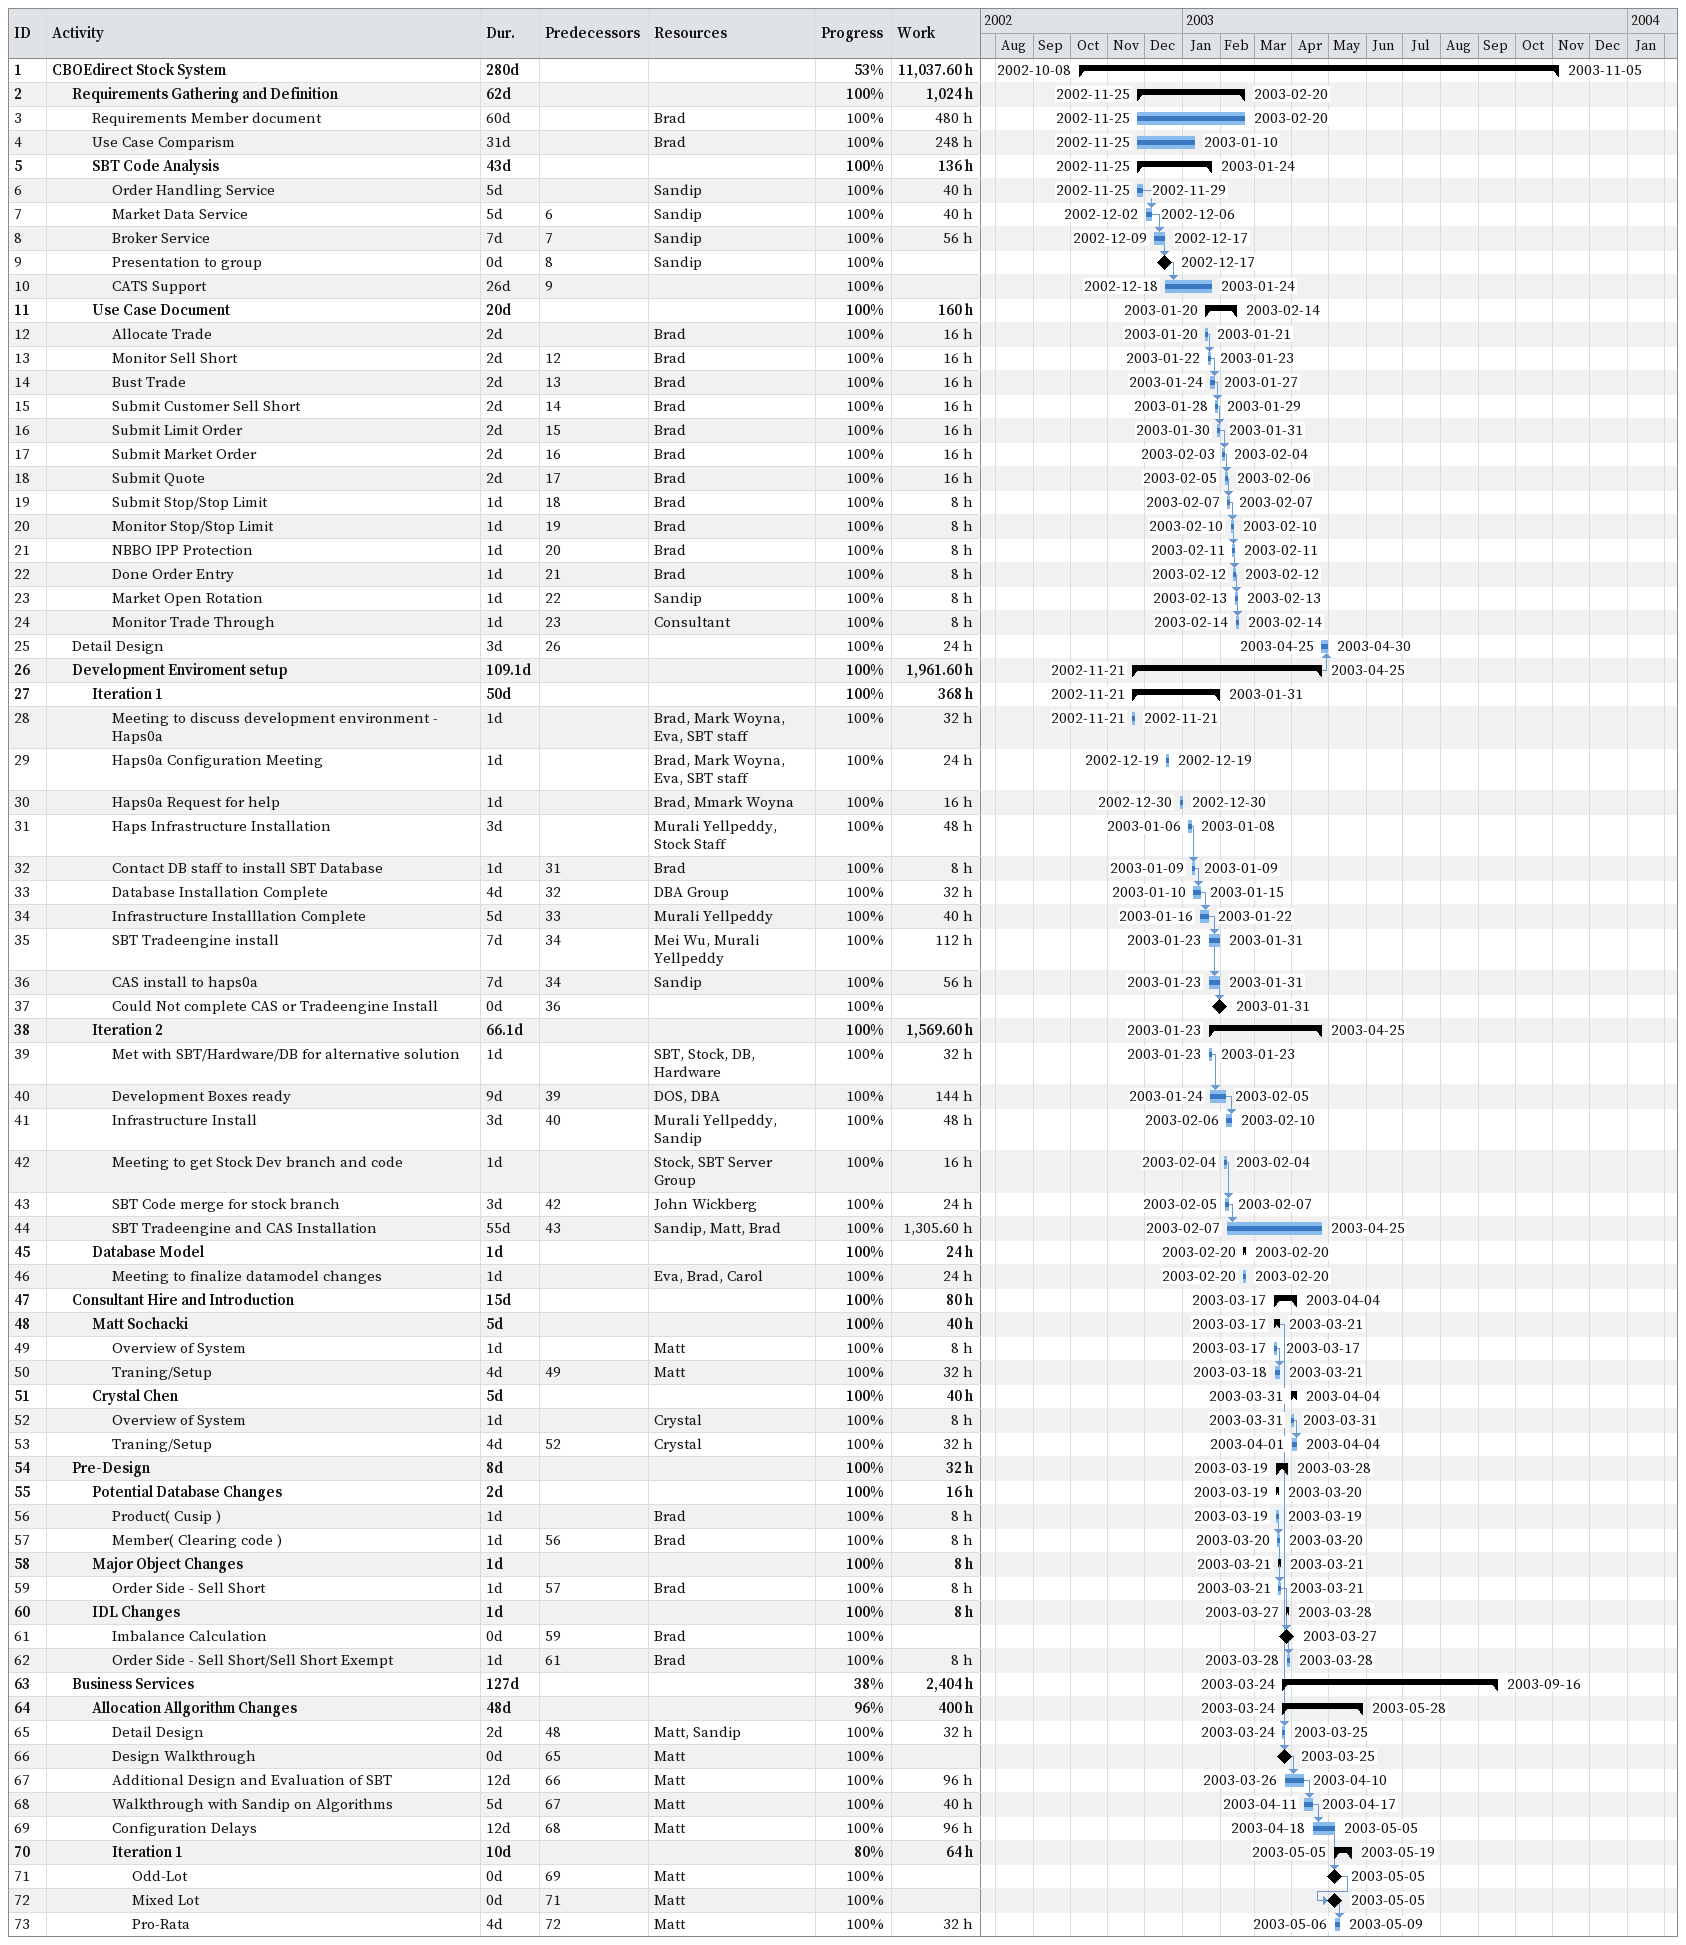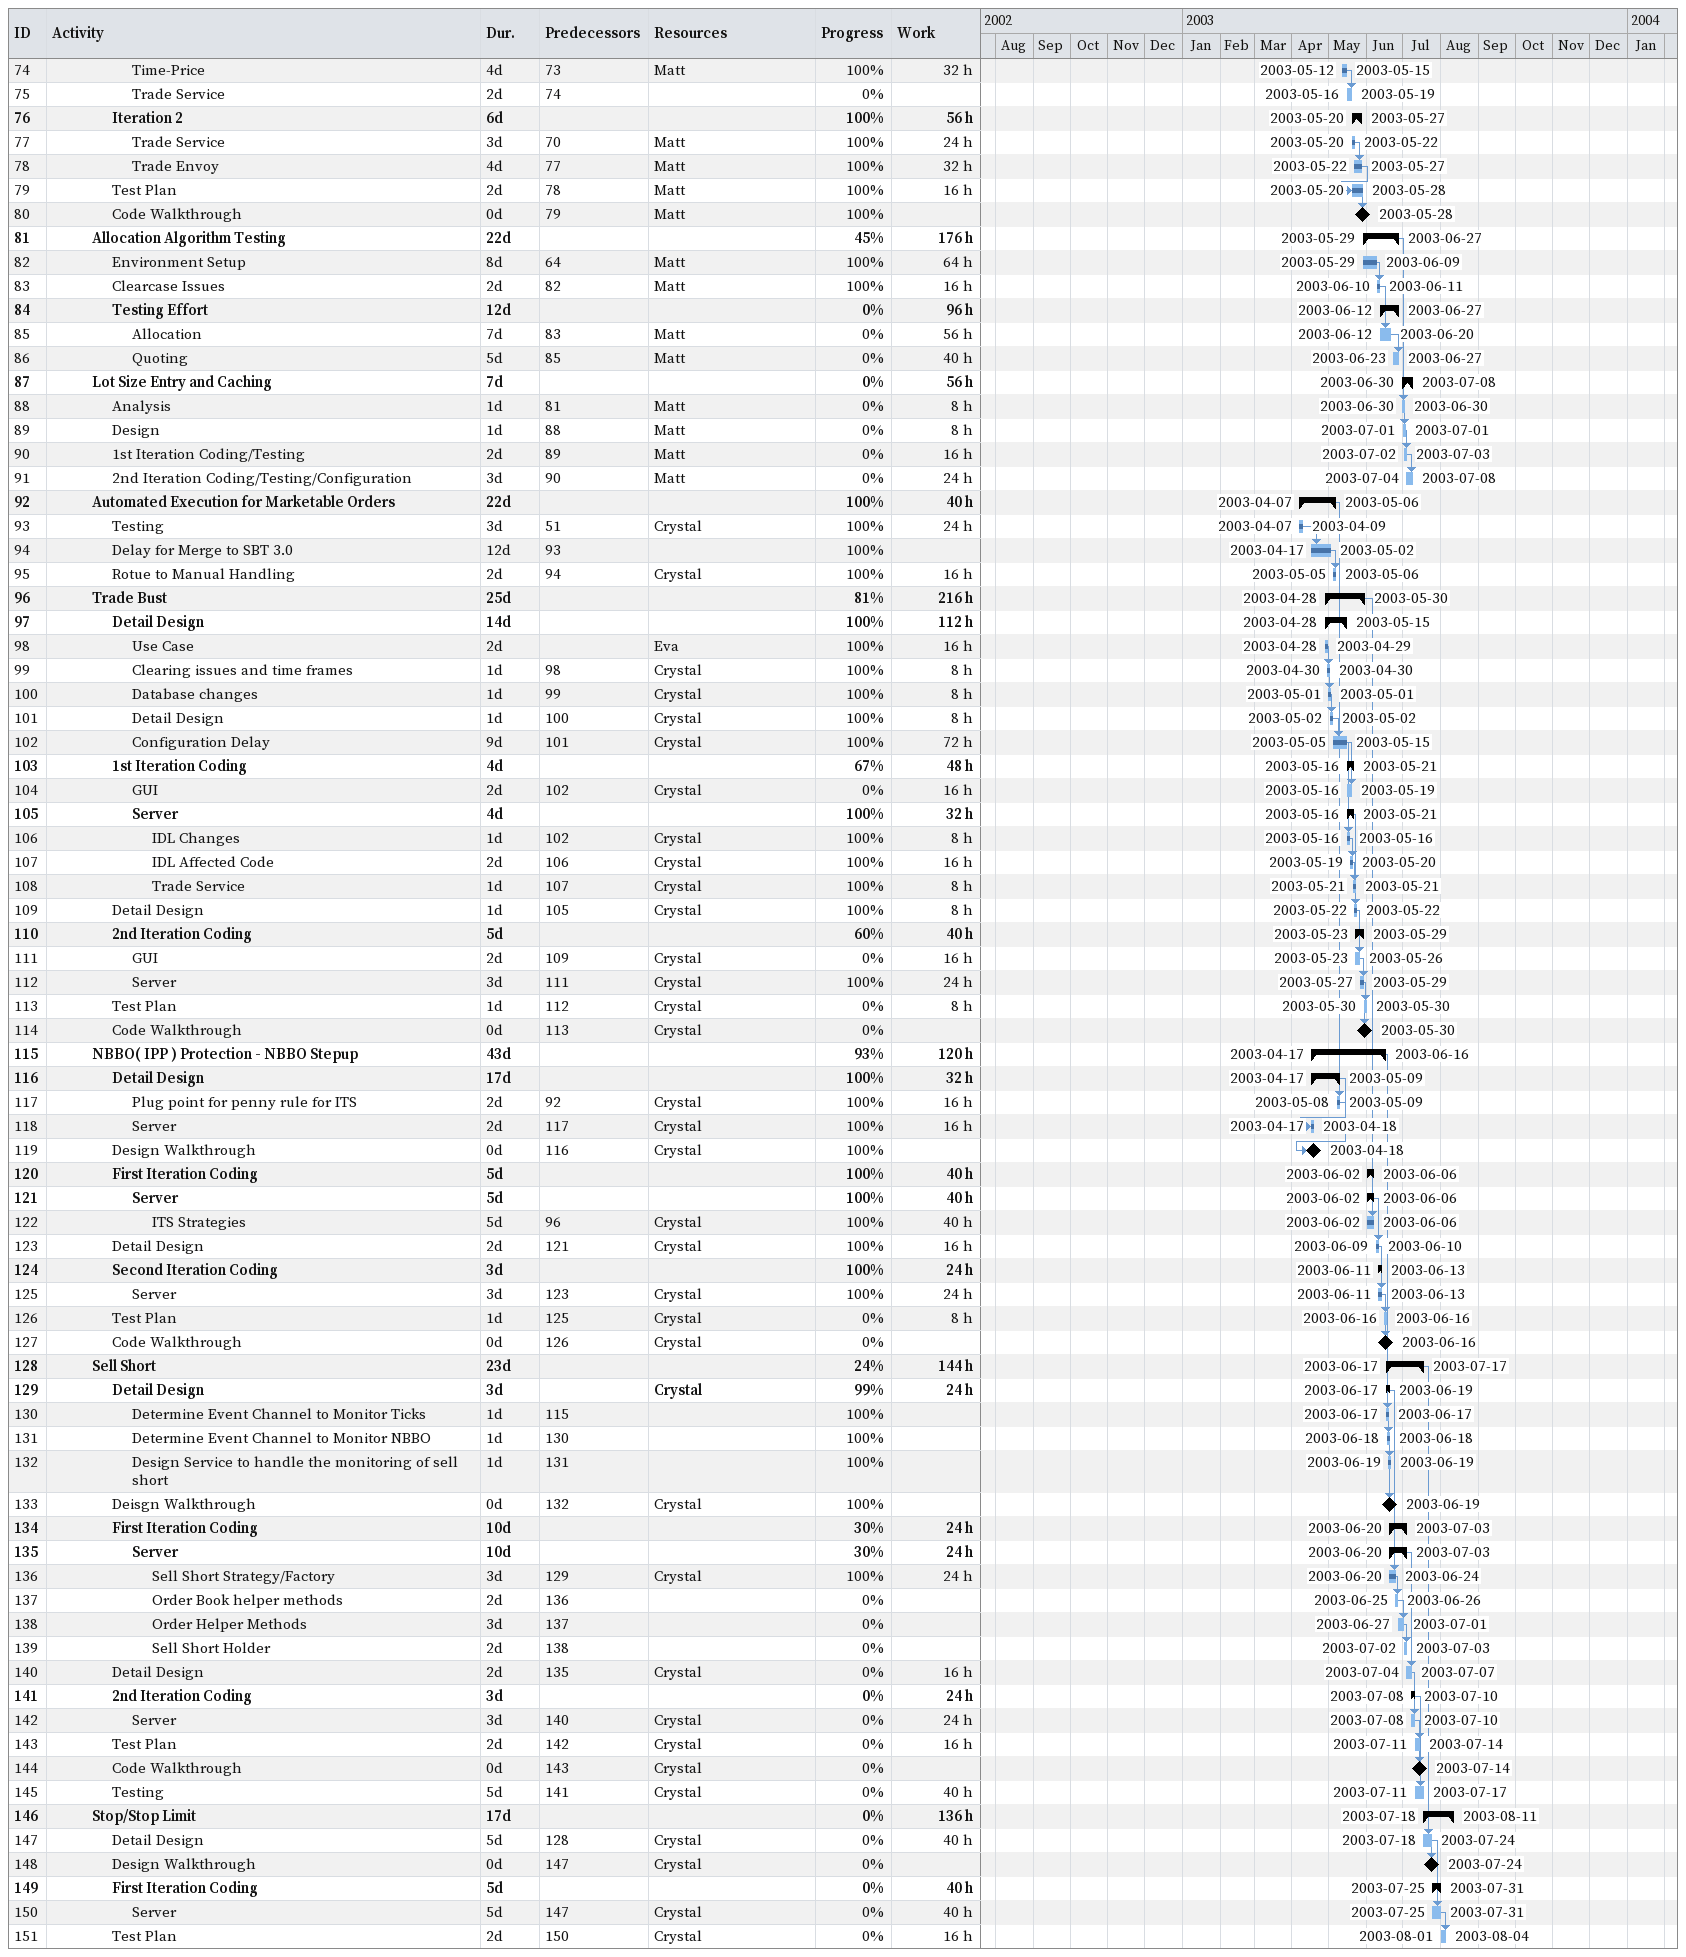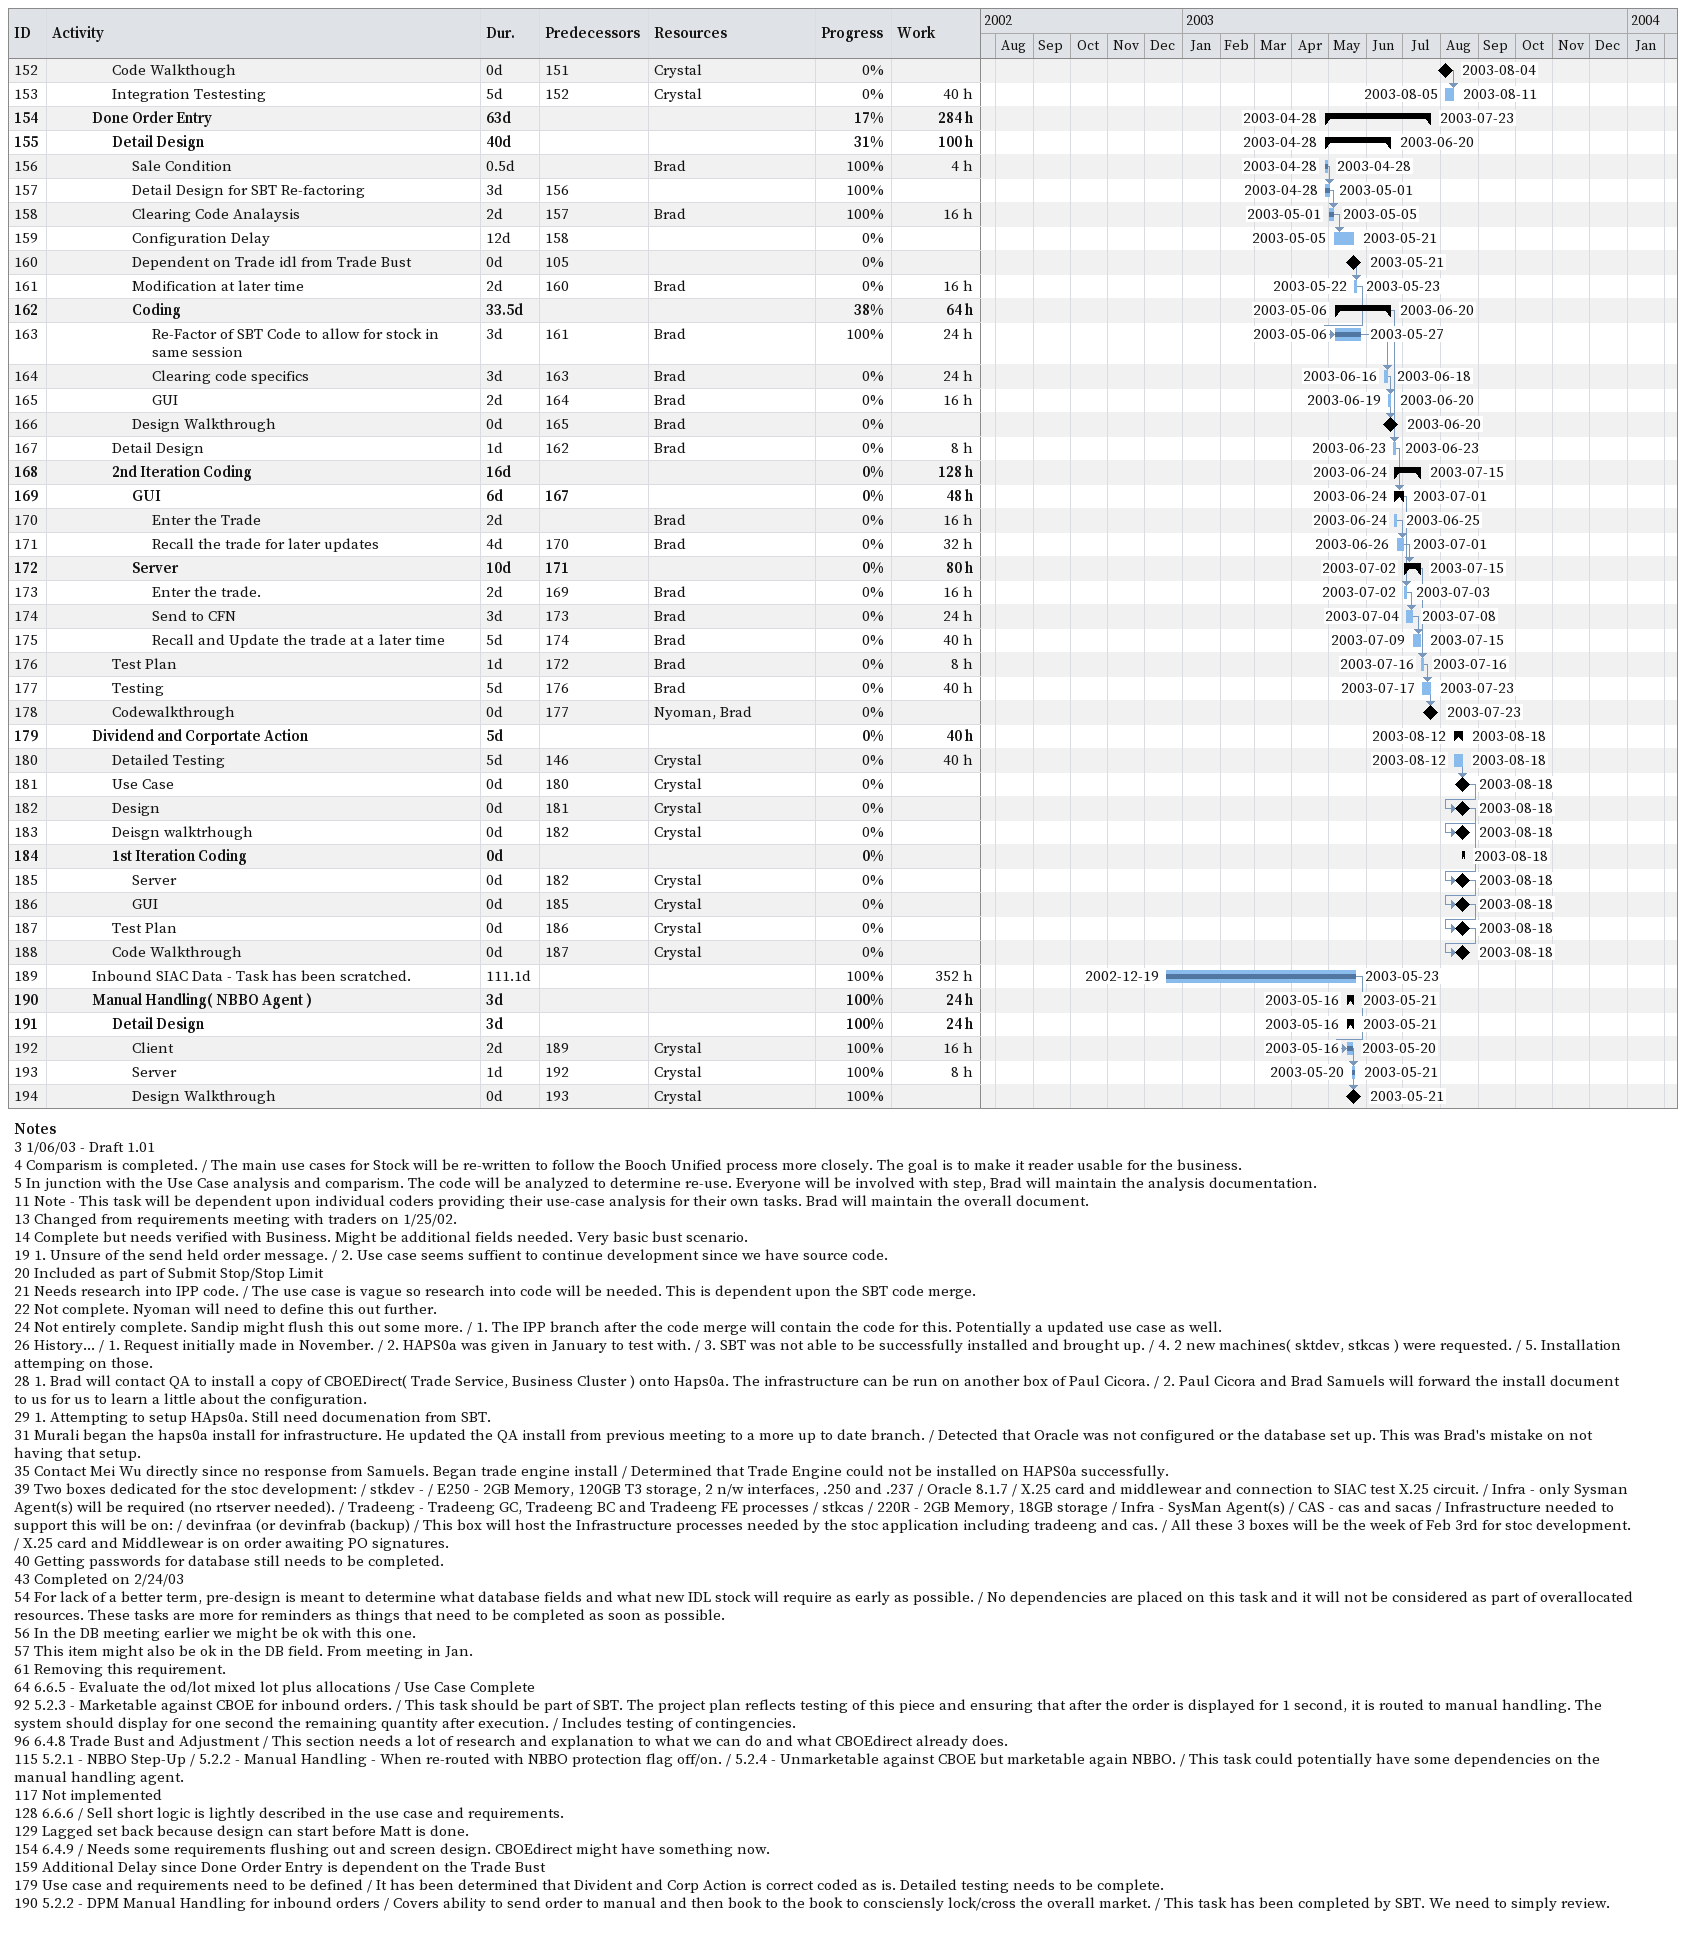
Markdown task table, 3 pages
| ID | Level | Task | Duration | Start | Finish | Predecessors | Resources | % complete | Work (h) |
|---|---|---|---|---|---|---|---|---|---|
| 1 | 1 | **CBOEdirect Stock System** | 280d | 2002-10-08 | 2003-11-05 |  |  | 53 | 11037.60 |
| 2 | 2 | **Requirements Gathering and Definition** | 62d | 2002-11-25 | 2003-02-20 |  |  | 100 | 1024 |
| 3 | 3 | Requirements Member document | 60d | 2002-11-25 | 2003-02-20 |  | Brad | 100 | 480 |
| 4 | 3 | Use Case Comparism | 31d | 2002-11-25 | 2003-01-10 |  | Brad | 100 | 248 |
| 5 | 3 | **SBT Code Analysis** | 43d | 2002-11-25 | 2003-01-24 |  |  | 100 | 136 |
| 6 | 4 | Order Handling Service | 5d | 2002-11-25 | 2002-11-29 |  | Sandip | 100 | 40 |
| 7 | 4 | Market Data Service | 5d | 2002-12-02 | 2002-12-06 | 6 | Sandip | 100 | 40 |
| 8 | 4 | Broker Service | 7d | 2002-12-09 | 2002-12-17 | 7 | Sandip | 100 | 56 |
| 9 | 4 | Presentation to group | 0d | 2002-12-17 | 2002-12-17 | 8 | Sandip | 100 |  |
| 10 | 4 | CATS Support | 26d | 2002-12-18 | 2003-01-24 | 9 |  | 100 |  |
| 11 | 3 | **Use Case Document** | 20d | 2003-01-20 | 2003-02-14 |  |  | 100 | 160 |
| 12 | 4 | Allocate Trade | 2d | 2003-01-20 | 2003-01-21 |  | Brad | 100 | 16 |
| 13 | 4 | Monitor Sell Short | 2d | 2003-01-22 | 2003-01-23 | 12 | Brad | 100 | 16 |
| 14 | 4 | Bust Trade | 2d | 2003-01-24 | 2003-01-27 | 13 | Brad | 100 | 16 |
| 15 | 4 | Submit Customer Sell Short | 2d | 2003-01-28 | 2003-01-29 | 14 | Brad | 100 | 16 |
| 16 | 4 | Submit Limit Order | 2d | 2003-01-30 | 2003-01-31 | 15 | Brad | 100 | 16 |
| 17 | 4 | Submit Market Order | 2d | 2003-02-03 | 2003-02-04 | 16 | Brad | 100 | 16 |
| 18 | 4 | Submit Quote | 2d | 2003-02-05 | 2003-02-06 | 17 | Brad | 100 | 16 |
| 19 | 4 | Submit Stop/Stop Limit | 1d | 2003-02-07 | 2003-02-07 | 18 | Brad | 100 | 8 |
| 20 | 4 | Monitor Stop/Stop Limit | 1d | 2003-02-10 | 2003-02-10 | 19 | Brad | 100 | 8 |
| 21 | 4 | NBBO IPP Protection | 1d | 2003-02-11 | 2003-02-11 | 20 | Brad | 100 | 8 |
| 22 | 4 | Done Order Entry | 1d | 2003-02-12 | 2003-02-12 | 21 | Brad | 100 | 8 |
| 23 | 4 | Market Open Rotation | 1d | 2003-02-13 | 2003-02-13 | 22 | Sandip | 100 | 8 |
| 24 | 4 | Monitor Trade Through | 1d | 2003-02-14 | 2003-02-14 | 23 | Consultant | 100 | 8 |
| 25 | 2 | Detail Design | 3d | 2003-04-25 | 2003-04-30 | 26 |  | 100 | 24 |
| 26 | 2 | **Development Enviroment setup** | 109.1d | 2002-11-21 | 2003-04-25 |  |  | 100 | 1961.60 |
| 27 | 3 | **Iteration 1** | 50d | 2002-11-21 | 2003-01-31 |  |  | 100 | 368 |
| 28 | 4 | Meeting to discuss development environment - Haps0a | 1d | 2002-11-21 | 2002-11-21 |  | Brad, Mark Woyna, Eva, SBT staff | 100 | 32 |
| 29 | 4 | Haps0a Configuration Meeting | 1d | 2002-12-19 | 2002-12-19 |  | Brad, Mark Woyna, Eva, SBT staff | 100 | 24 |
| 30 | 4 | Haps0a Request for help | 1d | 2002-12-30 | 2002-12-30 |  | Brad, Mmark Woyna | 100 | 16 |
| 31 | 4 | Haps Infrastructure Installation | 3d | 2003-01-06 | 2003-01-08 |  | Murali Yellpeddy, Stock Staff | 100 | 48 |
| 32 | 4 | Contact DB staff to install SBT Database | 1d | 2003-01-09 | 2003-01-09 | 31 | Brad | 100 | 8 |
| 33 | 4 | Database Installation Complete | 4d | 2003-01-10 | 2003-01-15 | 32 | DBA Group | 100 | 32 |
| 34 | 4 | Infrastructure Installlation Complete | 5d | 2003-01-16 | 2003-01-22 | 33 | Murali Yellpeddy | 100 | 40 |
| 35 | 4 | SBT Tradeengine install | 7d | 2003-01-23 | 2003-01-31 | 34 | Mei Wu, Murali Yellpeddy | 100 | 112 |
| 36 | 4 | CAS install to haps0a | 7d | 2003-01-23 | 2003-01-31 | 34 | Sandip | 100 | 56 |
| 37 | 4 | Could Not complete CAS or Tradeengine Install | 0d | 2003-01-31 | 2003-01-31 | 36 |  | 100 |  |
| 38 | 3 | **Iteration 2** | 66.1d | 2003-01-23 | 2003-04-25 |  |  | 100 | 1569.60 |
| 39 | 4 | Met with SBT/Hardware/DB for alternative solution | 1d | 2003-01-23 | 2003-01-23 |  | SBT, Stock, DB, Hardware | 100 | 32 |
| 40 | 4 | Development Boxes ready | 9d | 2003-01-24 | 2003-02-05 | 39 | DOS, DBA | 100 | 144 |
| 41 | 4 | Infrastructure Install | 3d | 2003-02-06 | 2003-02-10 | 40 | Murali Yellpeddy, Sandip | 100 | 48 |
| 42 | 4 | Meeting to get Stock Dev branch and code | 1d | 2003-02-04 | 2003-02-04 |  | Stock, SBT Server Group | 100 | 16 |
| 43 | 4 | SBT Code merge for stock branch | 3d | 2003-02-05 | 2003-02-07 | 42 | John Wickberg | 100 | 24 |
| 44 | 4 | SBT Tradeengine and CAS Installation | 55d | 2003-02-07 | 2003-04-25 | 43 | Sandip, Matt, Brad | 100 | 1305.60 |
| 45 | 3 | **Database Model** | 1d | 2003-02-20 | 2003-02-20 |  |  | 100 | 24 |
| 46 | 4 | Meeting to finalize datamodel changes | 1d | 2003-02-20 | 2003-02-20 |  | Eva, Brad, Carol | 100 | 24 |
| 47 | 2 | **Consultant Hire and Introduction** | 15d | 2003-03-17 | 2003-04-04 |  |  | 100 | 80 |
| 48 | 3 | **Matt Sochacki** | 5d | 2003-03-17 | 2003-03-21 |  |  | 100 | 40 |
| 49 | 4 | Overview of System | 1d | 2003-03-17 | 2003-03-17 |  | Matt | 100 | 8 |
| 50 | 4 | Traning/Setup | 4d | 2003-03-18 | 2003-03-21 | 49 | Matt | 100 | 32 |
| 51 | 3 | **Crystal Chen** | 5d | 2003-03-31 | 2003-04-04 |  |  | 100 | 40 |
| 52 | 4 | Overview of System | 1d | 2003-03-31 | 2003-03-31 |  | Crystal | 100 | 8 |
| 53 | 4 | Traning/Setup | 4d | 2003-04-01 | 2003-04-04 | 52 | Crystal | 100 | 32 |
| 54 | 2 | **Pre-Design** | 8d | 2003-03-19 | 2003-03-28 |  |  | 100 | 32 |
| 55 | 3 | **Potential Database Changes** | 2d | 2003-03-19 | 2003-03-20 |  |  | 100 | 16 |
| 56 | 4 | Product( Cusip ) | 1d | 2003-03-19 | 2003-03-19 |  | Brad | 100 | 8 |
| 57 | 4 | Member( Clearing code ) | 1d | 2003-03-20 | 2003-03-20 | 56 | Brad | 100 | 8 |
| 58 | 3 | **Major Object Changes** | 1d | 2003-03-21 | 2003-03-21 |  |  | 100 | 8 |
| 59 | 4 | Order Side - Sell Short | 1d | 2003-03-21 | 2003-03-21 | 57 | Brad | 100 | 8 |
| 60 | 3 | **IDL Changes** | 1d | 2003-03-27 | 2003-03-28 |  |  | 100 | 8 |
| 61 | 4 | Imbalance Calculation | 0d | 2003-03-27 | 2003-03-27 | 59 | Brad | 100 |  |
| 62 | 4 | Order Side - Sell Short/Sell Short Exempt | 1d | 2003-03-28 | 2003-03-28 | 61 | Brad | 100 | 8 |
| 63 | 2 | **Business Services** | 127d | 2003-03-24 | 2003-09-16 |  |  | 38 | 2404 |
| 64 | 3 | **Allocation Allgorithm Changes** | 48d | 2003-03-24 | 2003-05-28 |  |  | 96 | 400 |
| 65 | 4 | Detail Design | 2d | 2003-03-24 | 2003-03-25 | 48 | Matt, Sandip | 100 | 32 |
| 66 | 4 | Design Walkthrough | 0d | 2003-03-25 | 2003-03-25 | 65 | Matt | 100 |  |
| 67 | 4 | Additional Design and Evaluation of SBT | 12d | 2003-03-26 | 2003-04-10 | 66 | Matt | 100 | 96 |
| 68 | 4 | Walkthrough with Sandip on Algorithms | 5d | 2003-04-11 | 2003-04-17 | 67 | Matt | 100 | 40 |
| 69 | 4 | Configuration Delays | 12d | 2003-04-18 | 2003-05-05 | 68 | Matt | 100 | 96 |
| 70 | 4 | **Iteration 1** | 10d | 2003-05-05 | 2003-05-19 |  |  | 80 | 64 |
| 71 | 5 | Odd-Lot | 0d | 2003-05-05 | 2003-05-05 | 69 | Matt | 100 |  |
| 72 | 5 | Mixed Lot | 0d | 2003-05-05 | 2003-05-05 | 71 | Matt | 100 |  |
| 73 | 5 | Pro-Rata | 4d | 2003-05-06 | 2003-05-09 | 72 | Matt | 100 | 32 |
| 74 | 5 | Time-Price | 4d | 2003-05-12 | 2003-05-15 | 73 | Matt | 100 | 32 |
| 75 | 5 | Trade Service | 2d | 2003-05-16 | 2003-05-19 | 74 |  | 0 |  |
| 76 | 4 | **Iteration 2** | 6d | 2003-05-20 | 2003-05-27 |  |  | 100 | 56 |
| 77 | 5 | Trade Service | 3d | 2003-05-20 | 2003-05-22 | 70 | Matt | 100 | 24 |
| 78 | 5 | Trade Envoy | 4d | 2003-05-22 | 2003-05-27 | 77 | Matt | 100 | 32 |
| 79 | 4 | Test Plan | 2d | 2003-05-20 | 2003-05-28 | 78 | Matt | 100 | 16 |
| 80 | 4 | Code Walkthrough | 0d | 2003-05-28 | 2003-05-28 | 79 | Matt | 100 |  |
| 81 | 3 | **Allocation Algorithm Testing** | 22d | 2003-05-29 | 2003-06-27 |  |  | 45 | 176 |
| 82 | 4 | Environment Setup | 8d | 2003-05-29 | 2003-06-09 | 64 | Matt | 100 | 64 |
| 83 | 4 | Clearcase Issues | 2d | 2003-06-10 | 2003-06-11 | 82 | Matt | 100 | 16 |
| 84 | 4 | **Testing Effort** | 12d | 2003-06-12 | 2003-06-27 |  |  | 0 | 96 |
| 85 | 5 | Allocation | 7d | 2003-06-12 | 2003-06-20 | 83 | Matt | 0 | 56 |
| 86 | 5 | Quoting | 5d | 2003-06-23 | 2003-06-27 | 85 | Matt | 0 | 40 |
| 87 | 3 | **Lot Size Entry and Caching** | 7d | 2003-06-30 | 2003-07-08 |  |  | 0 | 56 |
| 88 | 4 | Analysis | 1d | 2003-06-30 | 2003-06-30 | 81 | Matt | 0 | 8 |
| 89 | 4 | Design | 1d | 2003-07-01 | 2003-07-01 | 88 | Matt | 0 | 8 |
| 90 | 4 | 1st Iteration Coding/Testing | 2d | 2003-07-02 | 2003-07-03 | 89 | Matt | 0 | 16 |
| 91 | 4 | 2nd Iteration Coding/Testing/Configuration | 3d | 2003-07-04 | 2003-07-08 | 90 | Matt | 0 | 24 |
| 92 | 3 | **Automated Execution for Marketable Orders** | 22d | 2003-04-07 | 2003-05-06 |  |  | 100 | 40 |
| 93 | 4 | Testing | 3d | 2003-04-07 | 2003-04-09 | 51 | Crystal | 100 | 24 |
| 94 | 4 | Delay for Merge to SBT 3.0 | 12d | 2003-04-17 | 2003-05-02 | 93 |  | 100 |  |
| 95 | 4 | Rotue to Manual Handling | 2d | 2003-05-05 | 2003-05-06 | 94 | Crystal | 100 | 16 |
| 96 | 3 | **Trade Bust** | 25d | 2003-04-28 | 2003-05-30 |  |  | 81 | 216 |
| 97 | 4 | **Detail Design** | 14d | 2003-04-28 | 2003-05-15 |  |  | 100 | 112 |
| 98 | 5 | Use Case | 2d | 2003-04-28 | 2003-04-29 |  | Eva | 100 | 16 |
| 99 | 5 | Clearing issues and time frames | 1d | 2003-04-30 | 2003-04-30 | 98 | Crystal | 100 | 8 |
| 100 | 5 | Database changes | 1d | 2003-05-01 | 2003-05-01 | 99 | Crystal | 100 | 8 |
| 101 | 5 | Detail Design | 1d | 2003-05-02 | 2003-05-02 | 100 | Crystal | 100 | 8 |
| 102 | 5 | Configuration Delay | 9d | 2003-05-05 | 2003-05-15 | 101 | Crystal | 100 | 72 |
| 103 | 4 | **1st Iteration Coding** | 4d | 2003-05-16 | 2003-05-21 |  |  | 67 | 48 |
| 104 | 5 | GUI | 2d | 2003-05-16 | 2003-05-19 | 102 | Crystal | 0 | 16 |
| 105 | 5 | **Server** | 4d | 2003-05-16 | 2003-05-21 |  |  | 100 | 32 |
| 106 | 6 | IDL Changes | 1d | 2003-05-16 | 2003-05-16 | 102 | Crystal | 100 | 8 |
| 107 | 6 | IDL Affected Code | 2d | 2003-05-19 | 2003-05-20 | 106 | Crystal | 100 | 16 |
| 108 | 6 | Trade Service | 1d | 2003-05-21 | 2003-05-21 | 107 | Crystal | 100 | 8 |
| 109 | 4 | Detail Design | 1d | 2003-05-22 | 2003-05-22 | 105 | Crystal | 100 | 8 |
| 110 | 4 | **2nd Iteration Coding** | 5d | 2003-05-23 | 2003-05-29 |  |  | 60 | 40 |
| 111 | 5 | GUI | 2d | 2003-05-23 | 2003-05-26 | 109 | Crystal | 0 | 16 |
| 112 | 5 | Server | 3d | 2003-05-27 | 2003-05-29 | 111 | Crystal | 100 | 24 |
| 113 | 4 | Test Plan | 1d | 2003-05-30 | 2003-05-30 | 112 | Crystal | 0 | 8 |
| 114 | 4 | Code Walkthrough | 0d | 2003-05-30 | 2003-05-30 | 113 | Crystal | 0 |  |
| 115 | 3 | **NBBO( IPP ) Protection - NBBO Stepup** | 43d | 2003-04-17 | 2003-06-16 |  |  | 93 | 120 |
| 116 | 4 | **Detail Design** | 17d | 2003-04-17 | 2003-05-09 |  |  | 100 | 32 |
| 117 | 5 | Plug point for penny rule for ITS | 2d | 2003-05-08 | 2003-05-09 | 92 | Crystal | 100 | 16 |
| 118 | 5 | Server | 2d | 2003-04-17 | 2003-04-18 | 117 | Crystal | 100 | 16 |
| 119 | 4 | Design Walkthrough | 0d | 2003-04-18 | 2003-04-18 | 116 | Crystal | 100 |  |
| 120 | 4 | **First Iteration Coding** | 5d | 2003-06-02 | 2003-06-06 |  |  | 100 | 40 |
| 121 | 5 | **Server** | 5d | 2003-06-02 | 2003-06-06 |  |  | 100 | 40 |
| 122 | 6 | ITS Strategies | 5d | 2003-06-02 | 2003-06-06 | 96 | Crystal | 100 | 40 |
| 123 | 4 | Detail Design | 2d | 2003-06-09 | 2003-06-10 | 121 | Crystal | 100 | 16 |
| 124 | 4 | **Second Iteration Coding** | 3d | 2003-06-11 | 2003-06-13 |  |  | 100 | 24 |
| 125 | 5 | Server | 3d | 2003-06-11 | 2003-06-13 | 123 | Crystal | 100 | 24 |
| 126 | 4 | Test Plan | 1d | 2003-06-16 | 2003-06-16 | 125 | Crystal | 0 | 8 |
| 127 | 4 | Code Walkthrough | 0d | 2003-06-16 | 2003-06-16 | 126 | Crystal | 0 |  |
| 128 | 3 | **Sell Short** | 23d | 2003-06-17 | 2003-07-17 |  |  | 24 | 144 |
| 129 | 4 | **Detail Design** | 3d | 2003-06-17 | 2003-06-19 |  | Crystal | 99 | 24 |
| 130 | 5 | Determine Event Channel to Monitor Ticks | 1d | 2003-06-17 | 2003-06-17 | 115 |  | 100 |  |
| 131 | 5 | Determine Event Channel to Monitor NBBO | 1d | 2003-06-18 | 2003-06-18 | 130 |  | 100 |  |
| 132 | 5 | Design Service to handle the monitoring of sell short | 1d | 2003-06-19 | 2003-06-19 | 131 |  | 100 |  |
| 133 | 4 | Deisgn Walkthrough | 0d | 2003-06-19 | 2003-06-19 | 132 | Crystal | 100 |  |
| 134 | 4 | **First Iteration Coding** | 10d | 2003-06-20 | 2003-07-03 |  |  | 30 | 24 |
| 135 | 5 | **Server** | 10d | 2003-06-20 | 2003-07-03 |  |  | 30 | 24 |
| 136 | 6 | Sell Short Strategy/Factory | 3d | 2003-06-20 | 2003-06-24 | 129 | Crystal | 100 | 24 |
| 137 | 6 | Order Book helper methods | 2d | 2003-06-25 | 2003-06-26 | 136 |  | 0 |  |
| 138 | 6 | Order Helper Methods | 3d | 2003-06-27 | 2003-07-01 | 137 |  | 0 |  |
| 139 | 6 | Sell Short Holder | 2d | 2003-07-02 | 2003-07-03 | 138 |  | 0 |  |
| 140 | 4 | Detail Design | 2d | 2003-07-04 | 2003-07-07 | 135 | Crystal | 0 | 16 |
| 141 | 4 | **2nd Iteration Coding** | 3d | 2003-07-08 | 2003-07-10 |  |  | 0 | 24 |
| 142 | 5 | Server | 3d | 2003-07-08 | 2003-07-10 | 140 | Crystal | 0 | 24 |
| 143 | 4 | Test Plan | 2d | 2003-07-11 | 2003-07-14 | 142 | Crystal | 0 | 16 |
| 144 | 4 | Code Walkthrough | 0d | 2003-07-14 | 2003-07-14 | 143 | Crystal | 0 |  |
| 145 | 4 | Testing | 5d | 2003-07-11 | 2003-07-17 | 141 | Crystal | 0 | 40 |
| 146 | 3 | **Stop/Stop Limit** | 17d | 2003-07-18 | 2003-08-11 |  |  | 0 | 136 |
| 147 | 4 | Detail Design | 5d | 2003-07-18 | 2003-07-24 | 128 | Crystal | 0 | 40 |
| 148 | 4 | Design Walkthrough | 0d | 2003-07-24 | 2003-07-24 | 147 | Crystal | 0 |  |
| 149 | 4 | **First Iteration Coding** | 5d | 2003-07-25 | 2003-07-31 |  |  | 0 | 40 |
| 150 | 5 | Server | 5d | 2003-07-25 | 2003-07-31 | 147 | Crystal | 0 | 40 |
| 151 | 4 | Test Plan | 2d | 2003-08-01 | 2003-08-04 | 150 | Crystal | 0 | 16 |
| 152 | 4 | Code Walkthough | 0d | 2003-08-04 | 2003-08-04 | 151 | Crystal | 0 |  |
| 153 | 4 | Integration Testesting | 5d | 2003-08-05 | 2003-08-11 | 152 | Crystal | 0 | 40 |
| 154 | 3 | **Done Order Entry** | 63d | 2003-04-28 | 2003-07-23 |  |  | 17 | 284 |
| 155 | 4 | **Detail Design** | 40d | 2003-04-28 | 2003-06-20 |  |  | 31 | 100 |
| 156 | 5 | Sale Condition | 0.5d | 2003-04-28 | 2003-04-28 |  | Brad | 100 | 4 |
| 157 | 5 | Detail Design for SBT Re-factoring | 3d | 2003-04-28 | 2003-05-01 | 156 |  | 100 |  |
| 158 | 5 | Clearing Code Analaysis | 2d | 2003-05-01 | 2003-05-05 | 157 | Brad | 100 | 16 |
| 159 | 5 | Configuration Delay | 12d | 2003-05-05 | 2003-05-21 | 158 |  | 0 |  |
| 160 | 5 | Dependent on Trade idl from Trade Bust | 0d | 2003-05-21 | 2003-05-21 | 105 |  | 0 |  |
| 161 | 5 | Modification at later time | 2d | 2003-05-22 | 2003-05-23 | 160 | Brad | 0 | 16 |
| 162 | 5 | **Coding** | 33.5d | 2003-05-06 | 2003-06-20 |  |  | 38 | 64 |
| 163 | 6 | Re-Factor of SBT Code to allow for stock in same session | 3d | 2003-05-06 | 2003-05-27 | 161 | Brad | 100 | 24 |
| 164 | 6 | Clearing code specifics | 3d | 2003-06-16 | 2003-06-18 | 163 | Brad | 0 | 24 |
| 165 | 6 | GUI | 2d | 2003-06-19 | 2003-06-20 | 164 | Brad | 0 | 16 |
| 166 | 5 | Design Walkthrough | 0d | 2003-06-20 | 2003-06-20 | 165 | Brad | 0 |  |
| 167 | 4 | Detail Design | 1d | 2003-06-23 | 2003-06-23 | 162 | Brad | 0 | 8 |
| 168 | 4 | **2nd Iteration Coding** | 16d | 2003-06-24 | 2003-07-15 |  |  | 0 | 128 |
| 169 | 5 | **GUI** | 6d | 2003-06-24 | 2003-07-01 | 167 |  | 0 | 48 |
| 170 | 6 | Enter the Trade | 2d | 2003-06-24 | 2003-06-25 |  | Brad | 0 | 16 |
| 171 | 6 | Recall the trade for later updates | 4d | 2003-06-26 | 2003-07-01 | 170 | Brad | 0 | 32 |
| 172 | 5 | **Server** | 10d | 2003-07-02 | 2003-07-15 | 171 |  | 0 | 80 |
| 173 | 6 | Enter the trade. | 2d | 2003-07-02 | 2003-07-03 | 169 | Brad | 0 | 16 |
| 174 | 6 | Send to CFN | 3d | 2003-07-04 | 2003-07-08 | 173 | Brad | 0 | 24 |
| 175 | 6 | Recall and Update the trade at a later time | 5d | 2003-07-09 | 2003-07-15 | 174 | Brad | 0 | 40 |
| 176 | 4 | Test Plan | 1d | 2003-07-16 | 2003-07-16 | 172 | Brad | 0 | 8 |
| 177 | 4 | Testing | 5d | 2003-07-17 | 2003-07-23 | 176 | Brad | 0 | 40 |
| 178 | 4 | Codewalkthrough | 0d | 2003-07-23 | 2003-07-23 | 177 | Nyoman, Brad | 0 |  |
| 179 | 3 | **Dividend and Corportate Action** | 5d | 2003-08-12 | 2003-08-18 |  |  | 0 | 40 |
| 180 | 4 | Detailed Testing | 5d | 2003-08-12 | 2003-08-18 | 146 | Crystal | 0 | 40 |
| 181 | 4 | Use Case | 0d | 2003-08-18 | 2003-08-18 | 180 | Crystal | 0 |  |
| 182 | 4 | Design | 0d | 2003-08-18 | 2003-08-18 | 181 | Crystal | 0 |  |
| 183 | 4 | Deisgn walktrhough | 0d | 2003-08-18 | 2003-08-18 | 182 | Crystal | 0 |  |
| 184 | 4 | **1st Iteration Coding** | 0d | 2003-08-18 | 2003-08-18 |  |  | 0 |  |
| 185 | 5 | Server | 0d | 2003-08-18 | 2003-08-18 | 182 | Crystal | 0 |  |
| 186 | 5 | GUI | 0d | 2003-08-18 | 2003-08-18 | 185 | Crystal | 0 |  |
| 187 | 4 | Test Plan | 0d | 2003-08-18 | 2003-08-18 | 186 | Crystal | 0 |  |
| 188 | 4 | Code Walkthrough | 0d | 2003-08-18 | 2003-08-18 | 187 | Crystal | 0 |  |
| 189 | 3 | Inbound SIAC Data - Task has been scratched. | 111.1d | 2002-12-19 | 2003-05-23 |  |  | 100 | 352 |
| 190 | 3 | **Manual Handling( NBBO Agent )** | 3d | 2003-05-16 | 2003-05-21 |  |  | 100 | 24 |
| 191 | 4 | **Detail Design** | 3d | 2003-05-16 | 2003-05-21 |  |  | 100 | 24 |
| 192 | 5 | Client | 2d | 2003-05-16 | 2003-05-20 | 189 | Crystal | 100 | 16 |
| 193 | 5 | Server | 1d | 2003-05-20 | 2003-05-21 | 192 | Crystal | 100 | 8 |
| 194 | 5 | Design Walkthrough | 0d | 2003-05-21 | 2003-05-21 | 193 | Crystal | 100 |  |

Notes
- 3: 1/06/03 - Draft 1.01
- 4: Comparism is completed. / The main use cases for Stock will be re-written to follow the Booch Unified process more closely. The goal is to make it reader usable for the business.
- 5: In junction with the Use Case analysis and comparism. The code will be analyzed to determine re-use. Everyone will be involved with step, Brad will maintain the analysis documentation.
- 11: Note - This task will be dependent upon individual coders providing their use-case analysis for their own tasks. Brad will maintain the overall document.
- 13: Changed from requirements meeting with traders on 1/25/02.
- 14: Complete but needs verified with Business. Might be additional fields needed. Very basic bust scenario.
- 19: 1. Unsure of the send held order message. / 2. Use case seems suffient to continue development since we have source code.
- 20: Included as part of Submit Stop/Stop Limit
- 21: Needs research into IPP code. / The use case is vague so research into code will be needed. This is dependent upon the SBT code merge.
- 22: Not complete. Nyoman will need to define this out further.
- 24: Not entirely complete. Sandip might flush this out some more. / 1. The IPP branch after the code merge will contain the code for this. Potentially a updated use case as well.
- 26: History... / 1. Request initially made in November. / 2. HAPS0a was given in January to test with. / 3. SBT was not able to be successfully installed and brought up. / 4. 2 new machines( sktdev, stkcas ) were requested. / 5. Installation attemping on those.
- 28: 1. Brad will contact QA to install a copy of CBOEDirect( Trade Service, Business Cluster ) onto Haps0a. The infrastructure can be run on another box of Paul Cicora. / 2. Paul Cicora and Brad Samuels will forward the install document to us for us to learn a little about the configuration.
- 29: 1. Attempting to setup HAps0a. Still need documenation from SBT.
- 31: Murali began the haps0a install for infrastructure. He updated the QA install from previous meeting to a more up to date branch. / Detected that Oracle was not configured or the database set up. This was Brad's mistake on not having that setup.
- 35: Contact Mei Wu directly since no response from Samuels. Began trade engine install / Determined that Trade Engine could not be installed on HAPS0a successfully.
- 39: Two boxes dedicated for the stoc development: / stkdev - / E250 - 2GB Memory, 120GB T3 storage, 2 n/w interfaces, .250 and .237 / Oracle 8.1.7 / X.25 card and middlewear and connection to SIAC test X.25 circuit. / Infra - only Sysman Agent(s) will be required (no rtserver needed). / Tradeeng - Tradeeng GC, Tradeeng BC and Tradeeng FE processes / stkcas / 220R - 2GB Memory, 18GB storage / Infra - SysMan Agent(s) / CAS - cas and sacas / Infrastructure needed to support this will be on: / devinfraa (or devinfrab (backup) / This box will host the Infrastructure processes needed by the stoc application including tradeeng and cas. / All these 3 boxes will be the week of Feb 3rd for stoc development. / X.25 card and Middlewear is on order awaiting PO signatures.
- 40: Getting passwords for database still needs to be completed.
- 43: Completed on 2/24/03
- 54: For lack of a better term, pre-design is meant to determine what database fields and what new IDL stock will require as early as possible. / No dependencies are placed on this task and it will not be considered as part of overallocated resources. These tasks are more for reminders as things that need to be completed as soon as possible.
- 56: In the DB meeting earlier we might be ok with this one.
- 57: This item might also be ok in the DB field. From meeting in Jan.
- 61: Removing this requirement.
- 64: 6.6.5 - Evaluate the od/lot mixed lot plus allocations / Use Case Complete
- 92: 5.2.3 - Marketable against CBOE for inbound orders. / This task should be part of SBT. The project plan reflects testing of this piece and ensuring that after the order is displayed for 1 second, it is routed to manual handling. The system should display for one second the remaining quantity after execution. / Includes testing of contingencies.
- 96: 6.4.8 Trade Bust and Adjustment / This section needs a lot of research and explanation to what we can do and what CBOEdirect already does.
- 115: 5.2.1 - NBBO Step-Up / 5.2.2 - Manual Handling - When re-routed with NBBO protection flag off/on. / 5.2.4 - Unmarketable against CBOE but marketable again NBBO. / This task could potentially have some dependencies on the manual handling agent.
- 117: Not implemented
- 128: 6.6.6 / Sell short logic is lightly described in the use case and requirements.
- 129: Lagged set back because design can start before Matt is done.
- 154: 6.4.9 / Needs some requirements flushing out and screen design. CBOEdirect might have something now.
- 159: Additional Delay since Done Order Entry is dependent on the Trade Bust
- 179: Use case and requirements need to be defined / It has been determined that Divident and Corp Action is correct coded as is. Detailed testing needs to be complete.
- 190: 5.2.2 - DPM Manual Handling for inbound orders / Covers ability to send order to manual and then book to the book to consciensly lock/cross the overall market. / This task has been completed by SBT. We need to simply review.
